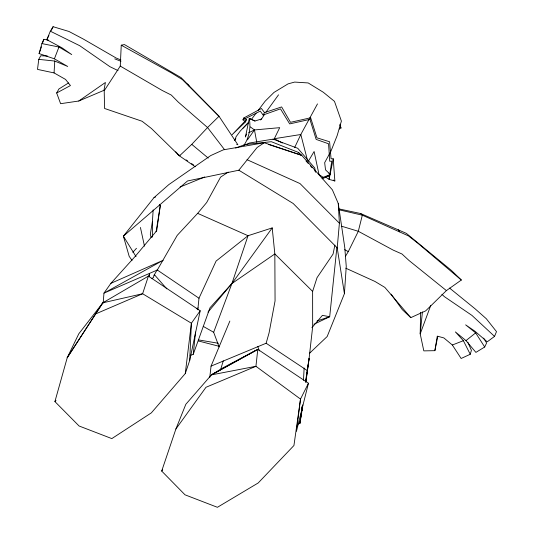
<?xml version="1.0" encoding="UTF-8"?>
<svg xmlns="http://www.w3.org/2000/svg" width="534" height="534" viewBox="0 0 534 534"><rect width="100%" height="100%" fill="white"/><g stroke="black" fill="none" stroke-linecap="round" stroke-linejoin="round"><path stroke-width="0.8" d="M152.357 237.123L152.43 221.31L153.171 209.902M420.618 312.303L420.198 333.883L423.809 350.878L434.87 350.671L437.76 336.433M189.703 360.463L191.386 323.23L200.19 310.781L148.412 276.125L102.822 302.818L78.805 333.777L67.224 357.727L54.915 401.581L79.079 425.992L111.82 438.601L151.329 412.882L185.271 373.566L189.703 360.463L200.19 310.781M195.244 166.748L179.464 155.875L151.429 128.5L142.077 121.245L104.564 108.469L104.21 90.733L120.263 66.089L121.251 45.19L124.429 44.569L181.133 77.65L219.013 116.265L237.884 144.767L236.662 144.34M297.585 424.243L299.901 423.349L302.017 410.599L302.211 406.507M303.466 380.288L304.146 367.993M54.067 72.918L54.762 61.05L38.762 59.367L37.507 69.393L54.067 72.918L65.528 79.412L70.441 85.567L56.677 92.983L60.602 103.696L78.772 101.013L103.95 90.333L105.412 82.483L78.772 101.013M309.38 353.401L327.182 336.52L344.417 293.667L346.252 266.473L344.77 247.509L338.256 203.454L332.375 189.824L301.743 155.354L298.379 152.397L271.359 141.71L245.153 144.48L235.627 148.092M103.189 303.078L103.963 293.133L110.905 283.314L135.135 256.453L156.676 230.788L160.293 205.563L159.319 204.348M344.417 293.667L337.214 247.903L339.397 223.212L338.256 203.454M422.421 311.909L420.198 333.883L430.704 305.548M190.171 355.544L193.255 354.296L195.531 332.035M197.807 309.773L198.988 298.226L216.09 261.073L248.036 235.714L272.207 227.905L274.836 253.944L275.063 300.902L269.063 332.936L266.132 343.242L211.05 366.124L209.742 377.605M336.901 247.209L329.692 316.735L313.892 324.278M185.271 373.566L191.386 323.23L142.611 293.74L102.822 302.818L67.224 357.727L102.822 302.818L104.344 302.151M302.204 406.247L299.901 423.349L302.231 406.895M305.501 381.81L309.113 358.341L312.657 326.828L312.624 291.41L317.042 277.66L333.062 254.077L334.891 245.139M302.017 410.599L302.791 404.885M305.902 382.024L309.113 358.341L305.735 382.204M148.966 276.639L149.487 273.375L148.993 276.632M156.128 231.709L160.293 205.563M152.43 221.31L150.314 234.319L151.075 237.51M434.87 350.671L437.293 336.14L443.874 337.929L452.338 345.004L461.136 358.481L470.24 354.276L471.409 350.357L467.824 342.181M243.971 145.628L245.153 144.48L243.804 145.435C249.231 137.805 250.96 127.546 249.271 118.401L254.958 121.018L261.58 118.962L264.657 114.209M333.236 158.798L329.071 179.371L334.851 180.973L333.236 158.798L331.053 158.745L329.598 141.77L316.942 137.819L310.654 117.78L290.509 122.326L281.638 106.927L264.504 112.581L263.075 115.004L260.252 111.105L242.95 119.823L245.58 121.852L232.096 134.708L246.421 119.649L243.804 117.994L242.95 119.823M308.452 383.232L296.45 431.298L300.508 399.078L308.452 383.232L257.795 349.329L211.437 374.888L185.825 404.298L175.9 428.996L161.695 471.055L185.004 494.811L217.411 507.3L258.202 482.963L293.94 445.503L300.508 399.078L255.933 366.304L211.437 374.888L223.179 367.719L257.795 349.329L255.933 366.304L205.99 387.284L175.9 428.996M54.762 61.05L67.711 66.463L54.395 58.833L39.089 53.58L41.912 43.581L43.808 39.302L48.587 40.163M220.522 369.962L223.265 360.824M40.691 49.075L41.412 46.818M42.847 42.313L43.808 39.302M148.412 276.125L142.611 293.74L95.352 314.045M246.454 134.074L245.453 137.011L249.271 118.401L254.958 121.018M39.089 53.58L40.45 49.829M234.713 140.495L236.115 136.651L240.413 130.843L248.357 122.626M219.12 346.946L213.66 332.275L231.903 283.547L248.036 235.714L197.647 213.353L177.221 235.367L157.31 270.017L103.963 293.133L163.15 260.278L110.905 283.314M245.58 121.852L246.421 119.649M54.395 58.833L58.96 47.012L71.73 54.568L61.911 47.786L46.825 39.703L50.33 31.192L53.093 26.7L68.959 31.466L83.224 38.995L116.299 58.093L120.918 59.975M193.255 354.296L210.002 307.764L231.903 283.547L272.207 227.905M294.581 147.704L300.809 134.501L308.926 119.609M211.05 366.124L229.854 321.074M470.24 354.276L463.379 340.705L455.389 331.921L465.988 340.612L475.901 352.393L484.698 347.007L475.654 332.889L465.641 324.866L474.846 331.147L487.242 341.82L494.537 336.393L496.493 331.621L486.314 318.738L475.106 308.819L449.541 288.053M325.78 177.181L329.071 179.371L331.748 161.168L329.732 161.221L328.57 143.793L316.161 139.401L309.934 119.376L310.654 117.78M339.571 129.128L340.065 128.033M484.698 347.007L486.607 342.982L483.604 338.089M51.344 30.351L53.093 26.7M46.825 39.703L48.901 35.438M345.331 256.487L348.275 251.634L358.314 231.289L362.326 215.175L360.63 213.533L338.75 208.854M38.762 59.367L40.711 55.776L47.372 55.99M309.7 118.188L317.483 103.903M56.677 92.983L58.88 89.004L68.499 82.957M154.079 275.31L157.136 269.85M308.332 161.281L314.105 151.516L319.032 174.571L323.197 177.295L330.372 174.538L328.917 173.129M265.972 112.167L278.534 94.818M234.533 140.362L235.848 138.393M247.409 139.881L254.464 129.942L279.703 127.666L274.302 138.72L272.967 139.721M251.194 119.696L256.153 113.115M258.136 110.478L265.084 101.26L273.989 92.422L288.08 83.865L294.648 82.082L308.171 82.944L323.297 92.255L334.478 101.353L341.393 121.091L337.141 135.636L330.873 151.336L324.665 162.676L325.526 169.865L330.372 174.538L322.589 178.817M161.695 471.055L162.676 469.76M132.031 260.432L129.195 256.387L123.381 236.175L187.521 180.973L238.845 170.206L257.114 147.497L264.217 142.752L301.743 155.354L268.522 144.454M264.217 142.752L223.332 149.847L210.696 155.581L168.804 184.617L153.959 197.68L123.381 236.175L136.05 256.647M197.647 213.353L206.665 202.533L220.582 177.128L228.238 172.075M207.953 312.176L231.903 283.547L274.836 253.944L312.624 291.41M311.903 327.696L322.429 315.354L329.692 316.735L317.069 320.961M132.839 252.328L136.484 248.277M54.915 401.581L56.017 400.353M175.746 151.803L179.464 155.875L191.766 144.36L207.552 127.533L219.013 116.265L182.381 79.599L171.334 72.858L121.251 45.19M243.037 128.167L248.477 122.52M360.63 213.533L406.341 233.365L451.47 270.484L461.336 280.03L446.404 290.596L425.671 310.875L410.793 317.643L402.336 309.68L391.142 294.174M465.988 340.612L475.654 332.889M260.285 119.983L261.58 118.962M322.015 178.189L323.197 177.295M196.819 308.839L198.167 307.871M211.437 374.888L255.519 350.684M243.804 117.994L261.413 108.489L264.504 112.581M246.308 144.56L249.238 143.059L273.007 139.14L297.765 148.298L314.733 167.996L315.527 172.035M248.724 132.719L254.464 129.942L256.794 142.404M151.916 278.347L153.305 277.727L154.326 274.603L166.815 288.874M153.959 197.68L155.501 197.053M180.112 187L204.716 176.954M452.338 345.004L463.379 340.705M263.075 115.004L280.477 108.863L289.688 123.901L309.934 119.376M198.601 339.918L218.333 343.262M41.912 43.581L58.96 47.012M338.489 209.675L362.326 215.175L408.477 235.901L417.975 243.344L461.336 280.03M198.354 340.946L219.294 346.346M341.747 226.256L358.314 231.289L393.171 250.106L401.975 253.99L408.984 260.458L446.404 290.596M114.77 58.86L120.964 61.27M247.015 159.679L300.015 183.576L339.397 223.212M345.832 268.215L374.955 281.451L384.84 287.385L410.793 317.643M50.33 31.192L79.733 45.71L109.931 66.69L118.074 70.615M282.319 142.992L274.302 138.72L300.809 134.501L307.511 160.407M344.704 249.645L348.275 251.634M203.234 326.381L213.66 332.275M120.263 66.089L162.169 90.446L171.294 95.052L178.289 102.101L207.552 127.533L224.48 149.593M238.845 170.206L293.139 203.461L337.214 247.903M266.132 343.242L307.037 370.409M157.31 270.017L198.988 298.226M177.935 154.299L179.985 155.694M186.119 159.88L187.487 160.814M191.579 163.604L193.622 164.999M327.649 175.906L329.611 177.288M333.543 180.051L334.851 180.973M250.299 126.898L254.464 129.942M191.766 144.36L208.233 158.084M494.537 336.393L471.936 315.4L444.328 296.617L441.918 294.307M340.318 127.479L340.959 128.107L339.991 124.208M298.379 152.397L300.562 154.847M306.015 160.968L308.198 163.417M310.381 165.867L312.016 167.703M314.746 170.76L315.834 171.988M187.541 84.005L189.583 86.635M398.417 229.767L399.659 231.816M259.391 350.891L257.708 346.366M339.938 125.043L340.959 128.107M140.429 227.444L144.48 246.187"/></g></svg>
